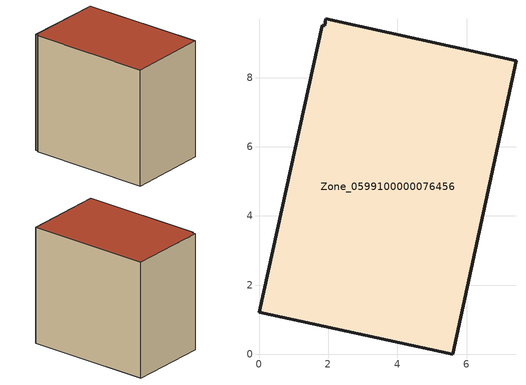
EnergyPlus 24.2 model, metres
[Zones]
Zone_0599100000076456
 floor ground (C_G): 1.9,9.5 1.93,9.7 7.43,8.49 5.6,0 0,1.21 1.83,9.51 z0
 wall outside (C_F): 1.83,9.51 0,1.21 5.6,0 7.43,8.49 1.93,9.7 1.9,9.5 1.83,9.51 z0:8.29
 roof outside (C_R): 1.93,9.7 1.9,9.5 1.83,9.51 0,1.21 5.6,0 7.43,8.49 z8.29
[BUILDING]
Pand.0599100000076456: North Axis=0; Terrain=City; Loads Convergence Tolerance Value=0.04; Temperature Convergence Tolerance Value=0.4; Solar Distribution=FullExterior; Maximum Number of Warmup Days=25; Minimum Number of Warmup Days=1
[Site:Location]
Rotterdam.The.Hague.AP_ZH_NLD Design_Conditions: Latitude=51.96; Longitude=4.45; Time Zone=1; Elevation=-4.5
[SITE:GROUNDTEMPERATURE:BUILDINGSURFACE]
18, 18, 18, 18, 18, 18, 18, 18, 18, 18, 18, 18
[MATERIAL] Thermal Absorptance=0.9; Solar Absorptance=0.7; Visible Absorptance=0.7
Name | Roughness | Thickness | Conductivity | Density | Specific Heat
G.TC.1975-1991 | MediumSmooth | 0.15 | 0.288461 | 540 | 1210
F.TC.1975-1991 | Rough | 0.3 | 0.230769 | 1920 | 840
R.TC.1975-1991 | MediumRough | 0.2 | 0.153846 | 1500 | 1000
[CONSTRUCTION]
C_G: G.TC.1975-1991
C_F: F.TC.1975-1991
C_R: R.TC.1975-1991
[ZONE]
Zone_0599100000076456: Type=1; Multiplier=1; Ceiling Height=Autocalculate; Volume=Autocalculate; Floor Area=autocalculate; Part of Total Floor Area=Yes
[ZONEINFILTRATION:DESIGNFLOWRATE]
Infil_Zone_0599100000076456: Zone or ZoneList or Space or SpaceList=Zone_0599100000076456; Schedule=AlwaysOn; Design Flow Rate Calculation Method=Flow/Area; Flow Rate per Floor Area=0.003; Constant Term Coefficient=1; Temperature Term Coefficient=0; Velocity Term Coefficient=0; Velocity Squared Term Coefficient=0
[HVACTEMPLATE:ZONE:IDEALLOADSAIRSYSTEM]
Zone_0599100000076456: Maximum Heating Supply Air Temperature=50; Minimum Cooling Supply Air Temperature=13; Maximum Heating Supply Air Humidity Ratio=0.0156; Minimum Cooling Supply Air Humidity Ratio=0.0077; Heating Limit=NoLimit; Cooling Limit=NoLimit; Dehumidification Control Type=ConstantSensibleHeatRatio; Cooling Sensible Heat Ratio=0.7; Dehumidification Setpoint=60; Humidification Control Type=None; Humidification Setpoint=30; Outdoor Air Method=None; Outdoor Air Flow Rate per Person=0.00944; Outdoor Air Flow Rate per Zone Floor Area=0; Outdoor Air Flow Rate per Zone=0; Demand Controlled Ventilation Type=None; Outdoor Air Economizer Type=NoEconomizer; Heat Recovery Type=None; Sensible Heat Recovery Effectiveness=0.7; Latent Heat Recovery Effectiveness=0.65
[ZONECONTROL:THERMOSTAT]
ThermostatControl_Zone_0599100000076456: Zone or ZoneList=Zone_0599100000076456; Control Type Schedule=DualSetpointControlType; Control 1=Thermostat_Zone_0599100000076456; Temperature Difference Between Cutout And Setpoint=0
[THERMOSTATSETPOINT:DUALSETPOINT]
Thermostat_Zone_0599100000076456: Heating Setpoint Temperature Schedule=HeatingSetpoint_Zone_0599100000076456; Cooling Setpoint Temperature Schedule=CoolingSetpoint_Zone_0599100000076456
[SCHEDULE:COMPACT]
HeatingSetpoint_Zone_0599100000076456: Through: 12/31, For: AllDays, Until: 24:00, 21
CoolingSetpoint_Zone_0599100000076456: Through: 12/31, For: AllDays, Until: 24:00, 24
DualSetpointControlType: Through: 12/31, For: AllDays, Until: 24:00, 4
AlwaysOn: Through: 12/31, For: AllDays, Until: 24:00, 1
